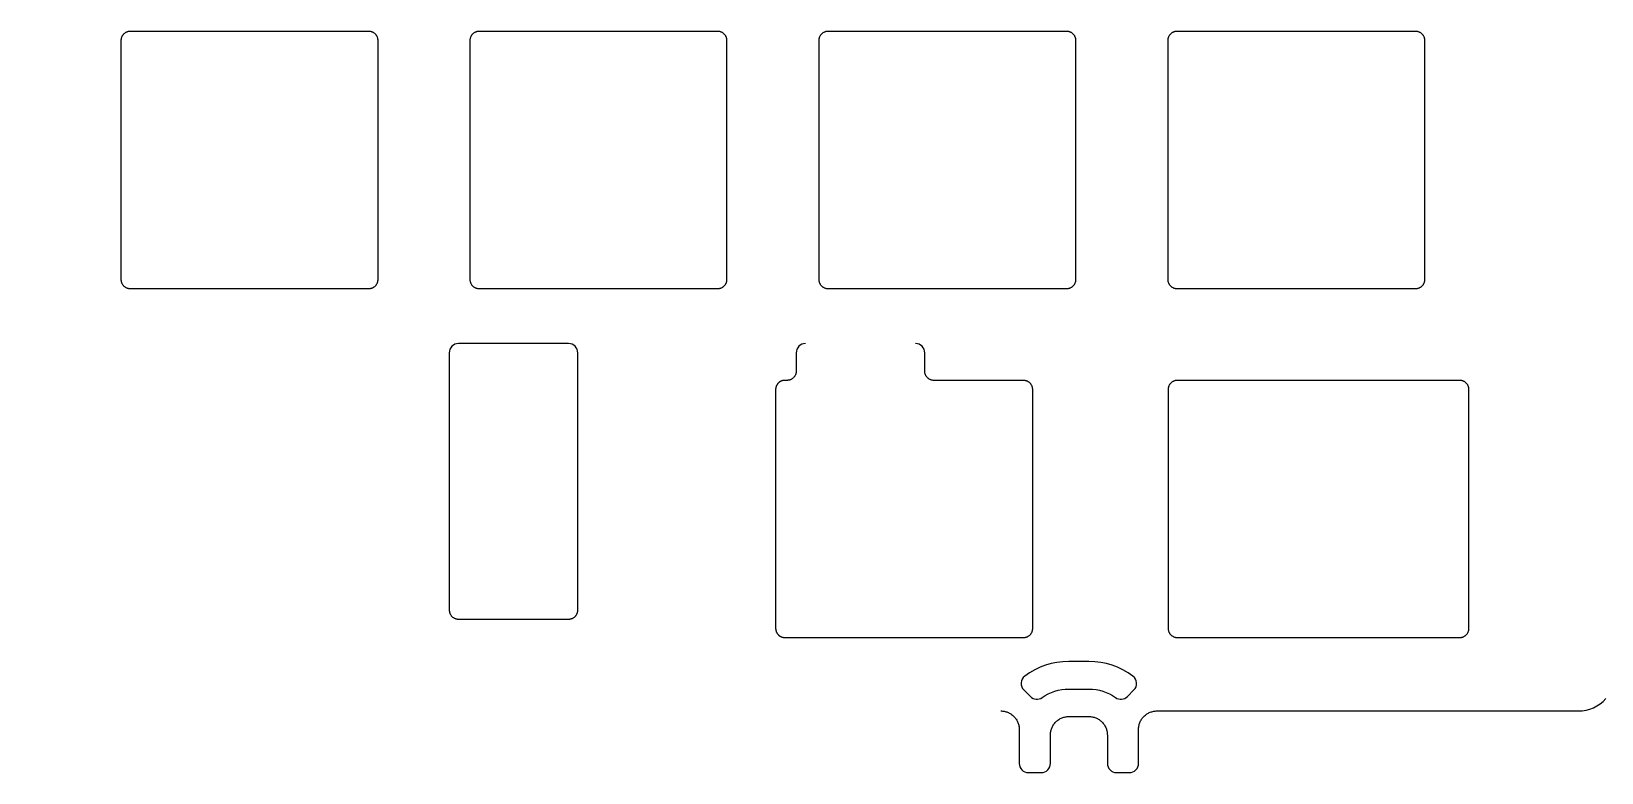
# Model space of a CAD drawing. Header units: millimetres. Extents: x -150 to 155, y -52 to 53.
# Drawn here: x 4.8 to 90.3, y -51.9 to -11.5 of the extents above; entities that cross this region are included whole.
import ezdxf

# ---------------------------------------------------------------- set-up
doc = ezdxf.new("R2010")
doc.units = ezdxf.units.MM
doc.layers.add('图层 01', color=12, linetype='Continuous')

msp = doc.modelspace()

# ---------------------------------------------------------------- linework, layer by layer
at = {"layer": '图层 01'}
for p, q in [((27.57749965125277, -29.03372409772072, 163.592758623438), (27.57749965542917, -43.03452200336249, 163.5927602855416)), ((34.57735225929923, -43.04768643923091, 163.5927602871045), (34.57752559591745, -29.03373028199823, 163.5927586234382)), ((46.46788233084589, -29.03372987035539, 163.5927871463982), (46.46789387584113, -30.03365928628241, 163.5927587421446)), ((53.46786788778718, -30.0342813325143, 163.5927587422183), (53.46789387527588, -29.03373708424641, 163.5927586234388)), ((62.4109158591275, -45.83977433160692, 163.5924866324953), (61.31091585532522, -45.83977433160649, 163.5924866324953)), ((61.31091585774209, -47.3397743316074, 163.5924866324956), (62.41091585920719, -47.33977433160791, 163.5924866324956)), ((66.11091025519306, -48.53394537990439, 163.5926631246353), (89.05862087522723, -48.53394537995672, 163.5927408739068)), ((58.61091585947258, -49.53394537935548, 163.5926315514766), (58.61091585947519, -51.38976643602441, 163.5925958078413)), ((61.31091585951264, -48.83977433160598, 163.5924817784645), (62.41091585926847, -48.83977433160691, 163.5924817784645)), ((65.1109158593033, -51.38976643602347, 163.592595912838), (65.11091585929817, -49.53394537936691, 163.5926321564309)), ((60.31091585949798, -51.3897664363759, 163.5925681861313), (60.31091585951685, -49.83977433724899, 163.5924847084384)), ((63.41091585926392, -49.83977433724939, 163.5924847084382), (63.41091585928234, -51.3897664363746, 163.5925681861311)), ((59.1109158594752, -51.88976643596672, 163.5925883012764), (59.81091585949809, -51.88976643596618, 163.5925883012764)), ((63.91091585928212, -51.88976643596618, 163.5925883012764), (64.6109158593033, -51.88976643596672, 163.5925883012764))]:
    msp.add_line(p, q, dxfattribs=at)
for points in [[(34.07752559595565, -28.5337240975702), (28.07749965125277, -28.53372409756932)], [(58.86142611560058, -47.39028459385162), (59.21926579189812, -47.74812426965598)], [(64.50256592541666, -47.74812426495748), (64.86040560183778, -47.39028458845831)]]:
    msp.add_lwpolyline(points, dxfattribs=at)
at = {"layer": '图层 01', "extrusion": (0, 1, 0)}
for points in [[(-52.9678938754538, 163.5927616202608), (-46.96788233089001, 163.5927982935543)], [(37.60179836418592, 163.5926380825554), (-57.61091585947304, 163.5926381613253)]]:
    msp.add_lwpolyline(points, dxfattribs=at)
at = {"layer": '图层 01', "extrusion": (6.64e-14, 1.18714956e-07, 0.999999999999993)}
msp.add_arc((28.07749965124191, -29.03374351847711, 163.5927551767015), 0.5, 90, 180.0000000171442, dxfattribs=at)
at = {"layer": '图层 01', "extrusion": (1.137e-13, 1.18714956e-07, 0.999999999999993)}
msp.add_arc((34.07752559593705, -29.03374351847663, 163.5927551767029), 0.5, 359.9992913167014, 90, dxfattribs=at)
at = {"layer": '图层 01', "extrusion": (6.112203833e-06, -2.8406188188e-05, 0.9999999995778647)}
msp.add_arc((46.96688241748343, -29.02907703008368, 163.5938958361031), 0.5, 90.00000000000142, 180.0006615361747, dxfattribs=at)
at = {"layer": '图层 01', "extrusion": (6.1122037992e-06, 1.185561924e-07, 0.9999999999813136)}
msp.add_arc((52.96689396216516, -29.03374349254232, 163.5930819849164), 0.5, 359.9985118364742, 89.99999999995848, dxfattribs=at)
at = {"layer": '图层 01'}
for centre, radius, start, end in [((61.31091586700927, -49.8397743390343, 163.5924866324958), 4.000000007428752, 90.00000016735844, 126.7867893886058), ((62.4109158595138, -49.8397743314232, 163.5924866324959), 3.999999999814917, 53.21321070967118, 90.0000000055302), ((59.21497950595062, -47.03673120301499, 163.5924866324955), 0.500000000000406, 126.7867893886049, 225.0000000394636), ((64.50685221120455, -47.036731197905, 163.5924866324954), 0.5, 315.0000000064598, 53.21321070971091), ((59.57281918224726, -47.39457087881982, 163.5924866324953), 0.4999999999991199, 225.0000000394636, 305.4059318717914), ((64.1490125347841, -47.3945708744042, 163.5924866324955), 0.499999999999763, 234.5940682348836, 315.0000000063746)]:
    msp.add_arc(centre, radius, start, end, dxfattribs=at)
at = {"layer": '图层 01', "extrusion": (0, 0, -1)}
for centre, radius, start, end in [((-61.31091586580033, -49.83977433782832, -163.5924866324956), 2.500000006221852, 54.59406812829807, 89.99999981532142), ((-62.41091585947424, -49.83977433146282, -163.5924866324958), 2.499999999854936, 89.99999999388355, 125.4059317649646)]:
    msp.add_arc(centre, radius, start, end, dxfattribs=at)
at = {"layer": '图层 01', "extrusion": (-1.07031689439e-05, -4.880077164e-06, 0.9999999999308135)}
msp.add_arc((89.0603718309407, -46.53314703883006, 163.5920245025218), 2, 269.9999999979648, 318.3984249474181, dxfattribs=at)
at = {"layer": '图层 01', "extrusion": (9.6e-15, -1.50131300761e-05, 0.9999999998873029)}
msp.add_arc((59.11091585947363, -51.38731039331087, 163.5933673106535), 0.5, 180.0000000001042, 270, dxfattribs=at)
at = {"layer": '图层 01', "extrusion": (9.9e-15, 4.02302900167e-05, 0.9999999991907619)}
msp.add_arc((59.81091585949636, -51.39634777124708, 163.5905006285388), 0.5, 270.000000000026, 359.999999999531, dxfattribs=at)
at = {"layer": '图层 01', "extrusion": (9.2e-15, 4.02302900735e-05, 0.9999999991907619)}
msp.add_arc((63.91091585928083, -51.39634777125638, 163.5905006285359), 0.5, 180.000000000469, 269.9999999999739, dxfattribs=at)
at = {"layer": '图层 01', "extrusion": (9.6e-15, -1.52231234783e-05, 0.9999999998841282)}
msp.add_arc((64.61091585930173, -51.38727603978259, 163.5933782066427), 0.5, 270, 1.563306e-10, dxfattribs=at)
at = {"layer": '图层 01', "extrusion": (1.705e-13, -4.5234911568e-06, 0.999999999989769)}
msp.add_rational_spline([(10.20070163582909, -11.53394537747289, 163.5928772433003), (9.700701635829544, -11.5339453774736, 163.5928772433004), (9.700701635829319, -12.03394537746791, 163.5928749815548)], [1, 0.7071067811867228, 1], degree=2, dxfattribs=at)
at = {"layer": '图层 01'}
for points in [[(23.20070163582887, -11.53394537747289, 163.592877243302), (16.70070163582909, -11.53394537747331, 163.5928772433012), (10.20070163582909, -11.53394537747289, 163.5928772433003)], [(42.20070163582931, -11.53394537747331, 163.5928772433049), (35.70070163582932, -11.53394537747331, 163.5928772433039), (29.20070163582955, -11.53394537747383, 163.592877243303)], [(61.20070163582932, -11.53394537747331, 163.5928772433075), (54.70070163582931, -11.53394537747383, 163.5928772433066), (48.20070163582932, -11.53394537747289, 163.5928772433057)], [(80.20070163582932, -11.53394537747383, 163.5928772433102), (73.70070163582932, -11.53394537747289, 163.5928772433092), (67.2007016358293, -11.53394537747331, 163.5928772433084)], [(10.20070163582932, -25.53394537733101, 163.5928139144373), (16.70070163582932, -25.5339453773305, 163.5928139144382), (23.20070163582932, -25.5339453773305, 163.5928139144391)], [(29.20070163582955, -25.5339453773305, 163.59281391444), (35.70070163582932, -25.53394537733141, 163.5928139144411), (42.20070163582931, -25.5339453773305, 163.5928139144418)], [(48.20070163582909, -25.5339453773301, 163.5928139144427), (54.70070163582909, -25.5339453773305, 163.5928139144436), (61.20070163582932, -25.53394537733141, 163.5928139144447)], [(67.2007016358293, -25.53394537733101, 163.5928139144454), (73.70070163582932, -25.5339453773305, 163.5928139144463), (80.20070163582909, -25.5339453773305, 163.5928139144473)], [(82.60195163582954, -30.53394537727999, 163.5927912969965), (74.91132663582925, -30.53394537727871, 163.5927912969954), (67.22070163582919, -30.53394537727959, 163.5927912969945)], [(28.07749965542917, -43.5345220033638, 163.5927603448991), (31.07751262357215, -43.5345220033638, 163.5927603448991), (34.07752559171536, -43.5345220033638, 163.5927603448991)], [(45.84906402119236, -44.53397134853341, 163.5927604635485), (52.34927081417322, -44.53397134853381, 163.5927604635484), (58.84947760715317, -44.53397134853381, 163.5927604635484)], [(67.22070163582919, -44.53394537713541, 163.5927279681315), (74.91132663582925, -44.53394537713541, 163.5927279681327), (82.6019516358291, -44.53394537713592, 163.5927279681337)]]:
    msp.add_open_spline(points, degree=2, dxfattribs=at)
at = {"layer": '图层 01', "extrusion": (7.958e-13, 4.5234908157e-06, -0.9999999999897689)}
msp.add_rational_spline([(23.70070163582886, -12.03394537746831, 163.592874981557), (23.70070163582955, -11.53394537747309, 163.5928772433024), (23.20070163582887, -11.53394537747289, 163.592877243302)], [1, 0.7071067811862058, 1], degree=2, dxfattribs=at)
at = {"layer": '图层 01', "extrusion": (0, -4.5234906452e-06, 0.999999999989769)}
msp.add_rational_spline([(29.20070163582955, -11.53394537747383, 163.592877243303), (28.70070163582955, -11.53394537747383, 163.592877243303), (28.70070163582932, -12.03394537746791, 163.5928749815577)], [1, 0.7071067811863642, 1], degree=2, dxfattribs=at)
at = {"layer": '图层 01', "extrusion": (1.705e-13, 4.5234901904e-06, -0.9999999999897692)}
msp.add_rational_spline([(42.70070163582931, -12.03394537746922, 163.5928749815599), (42.70070163582954, -11.53394537747471, 163.592877243305), (42.20070163582931, -11.53394537747331, 163.5928772433049)], [1, 0.7071067811865476, 1], degree=2, dxfattribs=at)
at = {"layer": '图层 01', "extrusion": (-5.684e-13, -4.523489622e-06, 0.999999999989769)}
msp.add_rational_spline([(48.20070163582932, -11.53394537747289, 163.5928772433057), (47.70070163582954, -11.53394537747309, 163.5928772433054), (47.70070163582931, -12.03394537746831, 163.5928749815606)], [1, 0.7071067811865627, 1], degree=2, dxfattribs=at)
at = {"layer": '图层 01', "extrusion": (-1.705e-13, 4.5234901904e-06, -0.999999999989769)}
msp.add_rational_spline([(61.70070163582955, -12.03394537746879, 163.5928749815623), (61.70070163582977, -11.53394537747272, 163.5928772433074), (61.20070163582932, -11.53394537747331, 163.5928772433075)], [1, 0.7071067811863517, 1], degree=2, dxfattribs=at)
at = {"layer": '图层 01', "extrusion": (-1.705e-13, -4.5234902473e-06, 0.999999999989769)}
msp.add_rational_spline([(67.2007016358293, -11.53394537747331, 163.5928772433084), (66.70070163582955, -11.53394537747482, 163.5928772433083), (66.70070163582909, -12.03394537746879, 163.5928749815632)], [1, 0.7071067811864572, 1], degree=2, dxfattribs=at)
at = {"layer": '图层 01', "extrusion": (4.548e-13, 4.5234904747e-06, -0.9999999999897689)}
msp.add_rational_spline([(80.7007016358293, -12.03394537746831, 163.5928749815652), (80.70070163582955, -11.53394537747499, 163.5928772433104), (80.20070163582932, -11.53394537747383, 163.5928772433102)], [1, 0.7071067811868791, 1], degree=2, dxfattribs=at)
at = {"layer": '图层 01', "extrusion": (-1, 0, 0)}
for points in [[(9.700701635829319, -12.03394537746791, 163.5928749815548), (9.700701635829319, -18.5339453774024, 163.5928455788687), (9.700701635829319, -25.03394537733641, 163.5928161761823)], [(28.70070163582932, -12.03394537746791, 163.5928749815577), (28.70070163582932, -18.5339453774024, 163.5928455788715), (28.70070163582932, -25.0339453773351, 163.592816176185)], [(42.70070163582931, -25.03394537733598, 163.5928161761871), (42.70070163582931, -18.5339453774028, 163.5928455788734), (42.70070163582931, -12.03394537746922, 163.5928749815599)], [(47.70070163582931, -12.03394537746831, 163.5928749815606), (47.70070163582931, -18.53394537740192, 163.5928455788741), (47.70070163582931, -25.03394537733598, 163.5928161761877)], [(61.70070163582955, -25.03394537733689, 163.5928161761897), (61.70070163582955, -18.53394537740192, 163.5928455788761), (61.70070163582955, -12.03394537746879, 163.5928749815623)], [(80.7007016358293, -25.03394537733598, 163.5928161761924), (80.7007016358293, -18.5339453774024, 163.5928455788788), (80.7007016358293, -12.03394537746831, 163.5928749815652)], [(66.72070163582919, -31.03394537727411, 163.5927890352492), (66.72070163582919, -37.53394537720823, 163.5927596325629), (66.72070163582919, -44.03394537714132, 163.5927302298766)]]:
    msp.add_open_spline(points, degree=2, dxfattribs=at)
at = {"layer": '图层 01', "extrusion": (-1, -3.5e-14, 0)}
msp.add_open_spline([(23.70070163582932, -25.03394537733598, 163.5928161761843), (23.70070163582909, -18.5339453774028, 163.5928455788709), (23.70070163582886, -12.03394537746831, 163.592874981557)], degree=2, dxfattribs=at)
at = {"layer": '图层 01', "extrusion": (-1, -1.75e-14, 0)}
msp.add_open_spline([(66.70070163582909, -12.03394537746879, 163.5928749815632), (66.70070163582932, -18.5339453774024, 163.5928455788769), (66.70070163582932, -25.03394537733641, 163.5928161761905)], degree=2, dxfattribs=at)
at = {"layer": '图层 01', "extrusion": (2.274e-13, 4.5234902473e-06, -0.999999999989769)}
msp.add_rational_spline([(9.700701635829319, -25.03394537733641, 163.5928161761823), (9.700701635829544, -25.53394537733081, 163.5928139144372), (10.20070163582932, -25.53394537733101, 163.5928139144373)], [1, 0.7071067811865513, 1], degree=2, dxfattribs=at)
at = {"layer": '图层 01', "extrusion": (-1.705e-13, -4.5234902473e-06, 0.9999999999897692)}
msp.add_rational_spline([(23.20070163582932, -25.5339453773305, 163.5928139144391), (23.70070163582954, -25.53394537733058, 163.5928139144392), (23.70070163582932, -25.03394537733598, 163.5928161761843)], [1, 0.7071067811866909, 1], degree=2, dxfattribs=at)
at = {"layer": '图层 01', "extrusion": (-6.821e-13, 4.5234893946e-06, -0.999999999989769)}
msp.add_rational_spline([(28.70070163582932, -25.0339453773351, 163.592816176185), (28.70070163582978, -25.53394537733272, 163.5928139144403), (29.20070163582955, -25.5339453773305, 163.59281391444)], [1, 0.7071067811863767, 1], degree=2, dxfattribs=at)
at = {"layer": '图层 01', "extrusion": (-3.979e-13, -4.5234901336e-06, 0.999999999989769)}
msp.add_rational_spline([(42.20070163582931, -25.5339453773305, 163.5928139144418), (42.70070163582954, -25.5339453773326, 163.592813914442), (42.70070163582931, -25.03394537733598, 163.5928161761871)], [1, 0.7071067811865224, 1], degree=2, dxfattribs=at)
at = {"layer": '图层 01', "extrusion": (-2.274e-13, 4.5234897357e-06, -0.999999999989769)}
msp.add_rational_spline([(47.70070163582931, -25.03394537733598, 163.5928161761877), (47.70070163582954, -25.53394537733158, 163.5928139144428), (48.20070163582909, -25.5339453773301, 163.5928139144427)], [1, 0.7071067811866782, 1], degree=2, dxfattribs=at)
at = {"layer": '图层 01', "extrusion": (0, -4.5234900199e-06, 0.9999999999897692)}
msp.add_rational_spline([(61.20070163582932, -25.53394537733141, 163.5928139144447), (61.70070163582977, -25.53394537733129, 163.5928139144447), (61.70070163582955, -25.03394537733689, 163.5928161761897)], [1, 0.7071067811864018, 1], degree=2, dxfattribs=at)
at = {"layer": '图层 01', "extrusion": (1.705e-13, 4.523490361e-06, -0.999999999989769)}
msp.add_rational_spline([(66.70070163582932, -25.03394537733641, 163.5928161761905), (66.70070163582977, -25.5339453773307, 163.5928139144453), (67.2007016358293, -25.53394537733101, 163.5928139144454)], [1, 0.7071067811865375, 1], degree=2, dxfattribs=at)
at = {"layer": '图层 01', "extrusion": (-3.979e-13, -4.5234897925e-06, 0.999999999989769)}
msp.add_rational_spline([(80.20070163582909, -25.5339453773305, 163.5928139144473), (80.70070163582955, -25.53394537733232, 163.5928139144475), (80.7007016358293, -25.03394537733598, 163.5928161761924)], [1, 0.7071067811863668, 1], degree=2, dxfattribs=at)
at = {"layer": '图层 01', "extrusion": (-1.95e-13, 1.187149248e-07, 0.999999999999993)}
msp.add_rational_spline([(45.84900318443908, -30.53367958185271, 163.5927588015045), (45.6397655411946, -30.53370386663051, 163.5927588015073), (45.49290814473408, -30.68274512617171, 163.5927588192006), (45.34605074827379, -30.83178638571081, 163.5927588368943), (45.34911483079315, -31.041001593902, 163.5927588617311)], [1, 0.9224834883048982, 1, 0.9224834883048982, 1], degree=2, knots=[8.904206422167693, 8.904206422167693, 8.904206422167693, 9.322681711474717, 9.322681711474717, 9.741157000783565, 9.741157000783565, 9.741157000783565], dxfattribs=at)
at = {"layer": '图层 01', "extrusion": (-0.0001160631450127, 0.9999999932646733, 0)}
msp.add_open_spline([(45.96795190749526, -30.53366577628973, 163.5927588015028), (45.90847754596734, -30.53367267906981, 163.5927588015035), (45.84900318443908, -30.53367958185271, 163.5927588015045)], degree=2, dxfattribs=at)
at = {"layer": '图层 01', "extrusion": (-3.59e-14, -1.187153919e-07, -0.999999999999993)}
msp.add_rational_spline([(46.46789387584113, -30.03365928628222, 163.5927587421443), (46.46790036858613, -30.5336077506999, 163.5927588014959), (45.96795190749526, -30.53366577628973, 163.5927588015028)], [0.999994621178344, 0.7071413214557248, 1], degree=2, dxfattribs=at)
at = {"layer": '图层 01', "extrusion": (-4.686e-13, 1.187149505e-07, 0.999999999999993)}
msp.add_rational_spline([(53.96718086484634, -30.53429384718922, 163.5927588015775), (53.46785491860646, -30.53360774995198, 163.5927588014958), (53.46786788778718, -30.0342813325143, 163.5927587422183)], [1, 0.7075832361692677, 1], degree=2, dxfattribs=at)
at = {"layer": '图层 01', "extrusion": (0.0013740455484923, 0.9999990559989697, 0)}
msp.add_open_spline([(58.84948864633805, -30.54100236679559, 163.5927588023737), (56.40833475559225, -30.53764810699173, 163.5927588019754), (53.96718086484634, -30.53429384718922, 163.5927588015775)], degree=2, dxfattribs=at)
at = {"layer": '图层 01', "extrusion": (-4.041e-13, -1.187151559e-07, -0.999999999999993)}
msp.add_rational_spline([(59.34947760715431, -31.04100236667509, 163.5927588617311), (59.34947760715397, -30.54101340573831, 163.5927588023748), (58.84948864633805, -30.54100236679559, 163.5927588023737)], [1, 0.7071145870259024, 1], degree=2, dxfattribs=at)
at = {"layer": '图层 01', "extrusion": (1.705e-13, -4.5234908157e-06, 0.999999999989769)}
msp.add_rational_spline([(67.22070163582919, -30.53394537727959, 163.5927912969945), (66.72070163582964, -30.53394537727931, 163.5927912969946), (66.72070163582919, -31.03394537727411, 163.5927890352492)], [1, 0.7071067811865677, 1], degree=2, dxfattribs=at)
at = {"layer": '图层 01', "extrusion": (-2.274e-13, -4.523490361e-06, 0.999999999989769)}
msp.add_rational_spline([(83.10195163582955, -31.03394537727411, 163.5927890352515), (83.10195163582955, -30.53394537728048, 163.5927912969967), (82.60195163582954, -30.53394537727999, 163.5927912969965)], [1, 0.7071067811865476, 1], degree=2, dxfattribs=at)
at = {"layer": '图层 01', "extrusion": (-0.9999999999923538, 3.9105458978e-06, 0)}
msp.add_open_spline([(45.34911483079315, -31.041001593902, 163.5927588617311), (45.3490894259944, -37.5374854935809, 163.592759632961), (45.34906402119623, -44.03396939326031, 163.5927604041908)], degree=2, dxfattribs=at)
at = {"layer": '图层 01', "extrusion": (-1, 8.75e-14, 0)}
msp.add_open_spline([(59.34947760715317, -44.0339713485338, 163.5927604041912), (59.34947760715431, -37.53748685760422, 163.592759632961), (59.34947760715431, -31.04100236667509, 163.5927588617311)], degree=2, dxfattribs=at)
at = {"layer": '图层 01', "extrusion": (-1, 3.5e-14, 0)}
msp.add_open_spline([(83.1019516358291, -44.03394537714229, 163.5927302298791), (83.10195163582955, -37.53394537720732, 163.5927596325652), (83.10195163582955, -31.03394537727411, 163.5927890352515)], degree=2, dxfattribs=at)
at = {"layer": '图层 01', "extrusion": (2.274e-13, 1.187152066e-07, 0.999999999999993)}
msp.add_rational_spline([(27.57749965542917, -43.03452200336249, 163.5927602855416), (27.57749965542939, -43.5345220033627, 163.5927603448992), (28.07749965542917, -43.5345220033638, 163.5927603448991)], [1, 0.7071067811868691, 1], degree=2, dxfattribs=at)
at = {"layer": '图层 01', "extrusion": (0, -1.187148443e-07, -0.999999999999993)}
msp.add_rational_spline([(34.07752559171536, -43.5345220033638, 163.5927603448991), (34.5645299831408, -43.53452200336261, 163.5927603448991), (34.57735225929923, -43.04768643923091, 163.5927602871045)], [1, 0.7163549649940384, 1], degree=2, dxfattribs=at)
at = {"layer": '图层 01', "extrusion": (4.317e-13, 1.187153446e-07, 0.999999999999993)}
msp.add_rational_spline([(45.34906402119623, -44.03396939326031, 163.5927604041908), (45.34906321129312, -44.2410767471309, 163.5927604287777), (45.49550993930597, -44.38752404783298, 163.5927604461631), (45.64195666731928, -44.5339713485331, 163.5927604635486), (45.84906402119236, -44.53397134853341, 163.5927604635485)], [1, 0.9238791583848835, 1, 0.9238791583848835, 1], degree=2, knots=[22.73412480024045, 22.73412480024045, 22.73412480024045, 23.14833950798776, 23.14833950798776, 23.56255421573325, 23.56255421573325, 23.56255421573325], dxfattribs=at)
at = {"layer": '图层 01', "extrusion": (1.705e-13, 1.187142971e-07, 0.999999999999993)}
msp.add_rational_spline([(58.84947760715317, -44.53397134853381, 163.5927604635484), (59.34947760715431, -44.53397134853261, 163.5927604635483), (59.34947760715317, -44.0339713485338, 163.5927604041912)], [1, 0.7071067811856633, 1], degree=2, dxfattribs=at)
at = {"layer": '图层 01', "extrusion": (1.705e-13, 4.5234903609e-06, -0.999999999989769)}
msp.add_rational_spline([(66.72070163582919, -44.03394537714132, 163.5927302298766), (66.72070163582964, -44.53394537713731, 163.5927279681314), (67.22070163582919, -44.53394537713541, 163.5927279681315)], [1, 0.7071067811863366, 1], degree=2, dxfattribs=at)
at = {"layer": '图层 01', "extrusion": (-4.548e-13, -4.5234903609e-06, 0.999999999989769)}
msp.add_rational_spline([(82.6019516358291, -44.53394537713592, 163.5927279681337), (83.10195163582978, -44.53394537713842, 163.5927279681339), (83.1019516358291, -44.03394537714229, 163.5927302298791)], [1, 0.7071067811864069, 1], degree=2, dxfattribs=at)
at = {"layer": '图层 01', "extrusion": (6.8705130045e-06, 2.606642795e-07, 0.9999999999763639)}
msp.add_rational_spline([(57.61091585947304, -48.53394537986758, 163.5926381613253), (58.61091585947099, -48.53394537939601, 163.5926312908123), (58.61091585947258, -49.53394537935548, 163.5926315514766)], [1, 0.7071067811874318, 1], degree=2, dxfattribs=at)
at = {"layer": '图层 01', "extrusion": (-3.04946232442e-05, -4.737521353e-07, 0.9999999995349268)}
msp.add_rational_spline([(65.11091585929817, -49.53394537936691, 163.5926321564309), (65.11091585929512, -48.53395098331592, 163.5926326301804), (66.11091025519318, -48.53394537990519, 163.5926631246354)], [1, 0.7071079417949151, 0.999997678786592], degree=2, dxfattribs=at)
at = {"layer": '图层 01', "extrusion": (1.10196015346e-05, -8.0896275865e-06, 0.9999999999065632)}
msp.add_rational_spline([(60.31091585951685, -49.83977433724899, 163.5924847084384), (60.31091585952105, -48.83977433405109, 163.592492798066), (61.31091585951264, -48.83977433160598, 163.5924817784645)], [1, 0.7071067811890739, 1], degree=2, dxfattribs=at)
at = {"layer": '图层 01', "extrusion": (1.10196015346e-05, 8.0896278139e-06, -0.9999999999065632)}
msp.add_rational_spline([(62.41091585926847, -48.83977433160691, 163.5924817784645), (63.41091585925903, -48.83977433405047, 163.592492798066), (63.41091585926392, -49.83977433724939, 163.5924847084382)], [1, 0.7071067811899149, 1], degree=2, dxfattribs=at)

doc.saveas('drawing.dxf')
